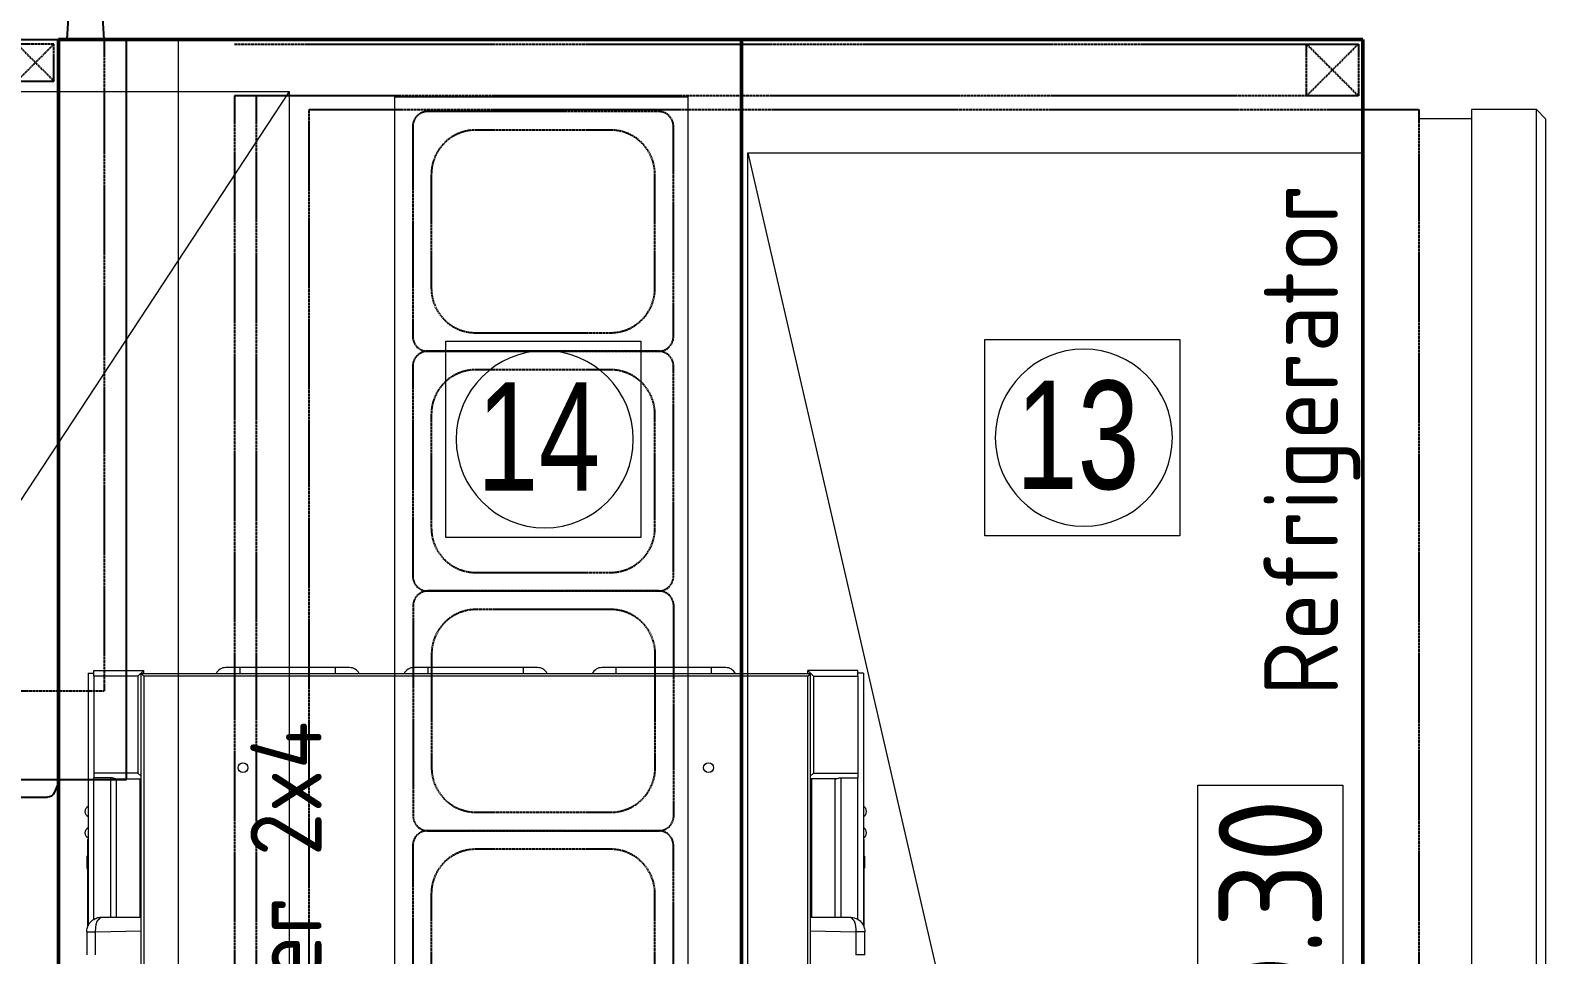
# Model space of a CAD drawing. Header units: inches. Extents: x 15 to 18199, y 5 to 12862.
# Drawn here: x 3190 to 4214, y 7274 to 7898 of the extents above; entities that cross this region are included whole.
import ezdxf
from ezdxf.enums import TextEntityAlignment as Align

# ---------------------------------------------------------------- set-up
doc = ezdxf.new("R2010")
doc.units = ezdxf.units.IN
doc.header["$MEASUREMENT"] = 0
doc.linetypes.add('DASHED', pattern=[19.05, 12.7, -6.35])
doc.linetypes.add('GESTRICHELT', pattern=[0.75, 0.5, -0.25])
for name, color, linetype, lineweight in [('200', 7, 'Continuous', 13), ('230', 250, 'GESTRICHELT', 25), ('260G', 250, 'Continuous', 13), ('410P', 4, 'Continuous', 13), ('410PA', 4, 'Continuous', 13), ('500', 4, 'Continuous', 13), ('arrow', 75, 'Continuous', 13), ('hatch', 252, 'Continuous', 5), ('Hidden Edges(ISO)', 7, 'DASHED', 18), ('Visible Edges(ISO)', 7, 'Continuous', 50)]:
    doc.layers.add(name, color=color, linetype=linetype, lineweight=lineweight)
doc.layers.add('210', color=250, linetype='Continuous')
doc.layers.add('410E', color=240, linetype='Continuous')
doc.styles.add('A', font='swisscl.ttf')
doc.styles.add('ISO8', font='isocp.shx')

# ---------------------------------------------------------------- blocks, each defined once
blk = doc.blocks.new('A$C5B071875')
at = {"layer": '230', "flags": 128}
blk.add_lwpolyline([(0, 152), (0, 10, 0.414214), (10, 0), (166, 0, 0.414214), (176, 10), (176, 152, 0.414214), (166, 162), (10, 162, 0.414214)], format="xyb", close=True, dxfattribs=at)
at = {"layer": '230'}
blk.add_lwpolyline([(12.5, 42.5, 0.414214), (42.5, 12.5), (133.5, 12.5, 0.414214), (163.5, 42.5), (163.5, 119.5, 0.414214), (133.5, 149.5), (42.5, 149.5, 0.414214), (12.5, 119.5)], format="xyb", close=True, dxfattribs=at)
blk = doc.blocks.new('POS-G-A')
at = {"layer": '410P'}
blk.add_lwpolyline([(-105, -49), (-105, 49), (105, 49), (105, -49)], close=True, dxfattribs=at)
at = {"layer": '410P', "color": 3, "style": 'ISO8'}
blk.add_attdef('POS', text='', height=70, dxfattribs=at).set_placement((0, 0), align=Align.MIDDLE_CENTER)
at = {"layer": '410PA', "color": 4, "style": 'ISO8'}
blk.add_attdef('ARTIKELNUMMER', text='', height=50, dxfattribs=at).set_placement((0, -119), align=Align.CENTER)
blk = doc.blocks.new('A$C511B0C34')
at = {"layer": '230'}
blk.add_lwpolyline([(0, 700), (749.3, 700), (749.3, 0), (0, 0)], close=True, dxfattribs=at)
at = {"layer": '260G'}
for p, q in [((784.9, 700), (784.9, 0)), ((828.6, 700), (784.9, 700)), ((828.6, 0), (828.6, 700)), ((834.8, 693.8), (828.6, 700)), ((784.9, 693.8), (749.3, 693.8)), ((834.8, 693.8), (834.8, 6.2)), ((784.9, 6.2), (749.3, 6.2)), ((828.6, 0), (834.8, 6.2)), ((784.9, 0), (828.6, 0))]:
    blk.add_line(p, q, dxfattribs=at)
at = {"layer": '410P', "rotation": 90.00400000040563}
blk.add_blockref('POS-G-A', (649, 138.4), dxfattribs=at).add_auto_attribs({'POS': '20.30'})
at = {"layer": '200', "color": 4, "insert": (644.6, 476.7), "char_height": 50, "width": 373, "attachment_point": 2, "rotation": 90, "style": 'ISO8'}
blk.add_mtext('Refrigerator', dxfattribs=at)
blk = doc.blocks.new('A$C0A0C1ECE')
at = {"layer": '260G'}
for p, q in [((2.1, 841.4), (2.1, 670.8)), ((2.1, 841.4), (6, 841.4)), ((6, 843.3), (39.7, 843.3)), ((6, 839.4), (6, 843.3)), ((35.8, 839.4), (6, 839.4)), ((6, 839.4), (6, 774)), ((39.7, 843.3), (35.8, 839.4)), ((35.8, 839.4), (35.8, 774)), ((38, 2.3), (38, 841.2)), ((39.7, 839.5), (38, 841.2)), ((38, 841.2), (489.8, 841.2)), ((39.7, 841.2), (39.7, 843.3)), ((39.7, 841.2), (88.6, 841.2)), ((39.7, 839.5), (39.7, 4)), ((488.1, 839.5), (39.7, 839.5)), ((104.6, 845.2), (95.1, 845.2)), ((104.6, 845.2), (104.6, 841.2)), ((169.2, 845.2), (104.6, 845.2)), ((169.2, 841.2), (169.2, 845.2)), ((178.7, 845.2), (169.2, 845.2)), ((185.3, 841.2), (215.6, 841.2)), ((231.6, 845.2), (222.1, 845.2)), ((231.6, 845.2), (231.6, 841.2)), ((296.2, 845.2), (231.6, 845.2)), ((296.2, 841.2), (296.2, 845.2)), ((305.7, 845.2), (296.2, 845.2)), ((312.3, 841.2), (342.6, 841.2)), ((358.6, 845.2), (349.1, 845.2)), ((358.6, 845.2), (358.6, 841.2)), ((423.2, 845.2), (358.6, 845.2)), ((423.2, 841.2), (423.2, 845.2)), ((432.7, 845.2), (423.2, 845.2)), ((439.3, 841.2), (488.1, 841.2)), ((488.1, 841.2), (488.1, 843.3)), ((488.1, 843.3), (492, 839.4)), ((521.8, 843.3), (488.1, 843.3)), ((489.8, 841.2), (488.1, 839.5)), ((488.1, 4), (488.1, 839.5)), ((489.8, 841.2), (489.8, 2.3)), ((492, 839.4), (492, 774)), ((492, 839.4), (521.8, 839.4)), ((521.8, 839.4), (521.8, 843.3)), ((525.7, 841.4), (521.8, 841.4)), ((521.8, 839.4), (521.8, 774)), ((525.7, 841.4), (525.7, 670.9)), ((35.8, 774), (6, 774)), ((6, 774), (6, 770.7)), ((6, 675.2), (6, 770.7)), ((17.3, 770.7), (6, 770.7)), ((17.3, 770.7), (17.3, 676.5)), ((20.7, 770.1), (38, 770.1)), ((21.2, 676.5), (21.2, 770.1)), ((38, 771.8), (35.8, 774)), ((37.2, 676.5), (37.2, 770.1)), ((489.8, 771.8), (492, 774)), ((507.1, 770.1), (489.8, 770.1)), ((490.6, 770.1), (490.6, 676.5)), ((492, 774), (521.8, 774)), ((506.6, 676.5), (506.6, 770.1)), ((510.5, 770.7), (510.5, 676.5)), ((510.5, 770.7), (521.8, 770.7)), ((521.8, 774), (521.8, 770.7)), ((521.8, 675.2), (521.8, 770.7)), ((1.8, 729.1), (2.1, 729.1)), ((1.8, 729.1), (1.8, 722.7)), ((526, 729.1), (525.7, 729.1)), ((526, 729.1), (526, 722.7)), ((1.5, 709.6), (1.5, 717.8)), ((1.8, 722.7), (2.1, 722.7)), ((1.8, 722.7), (1.8, 670)), ((1.8, 720.5), (1.8, 720.4)), ((1.8, 720.5), (1.8, 720.5)), ((1.8, 720.4), (1.8, 720.4)), ((1.8, 720.4), (1.8, 714)), ((526, 722.7), (525.7, 722.7)), ((526, 722.7), (526, 670.1)), ((526, 720.5), (526, 720.4)), ((526, 720.5), (526, 720.5)), ((526, 720.4), (526, 720.4)), ((526, 720.4), (526, 714)), ((526.3, 717.8), (526.3, 709.6)), ((1.8, 714), (1.8, 714)), ((1.8, 714), (1.8, 713)), ((1.8, 713), (1.8, 713)), ((1.8, 713), (1.8, 707)), ((1.8, 707), (1.8, 707)), ((1.8, 707), (1.8, 706.9)), ((1.8, 706.9), (1.8, 706.9)), ((526, 714), (526, 714)), ((526, 714), (526, 713)), ((526, 713), (526, 713)), ((526, 713), (526, 707)), ((526, 707), (526, 707)), ((526, 707), (526, 706.9)), ((526, 706.9), (526, 706.9)), ((1.2, 666.7), (1.2, 651.2)), ((7.2, 666.7), (38, 667.3)), ((7.2, 666.7), (7.2, 666.7)), ((7.2, 651.2), (7.2, 666.7)), ((489.8, 667.3), (520.6, 666.7)), ((520.6, 666.7), (520.6, 651.2)), ((526.6, 651.2), (526.6, 666.7)), ((520.6, 651.2), (520.6, 651.2))]:
    blk.add_line(p, q, dxfattribs=at)
for centre in [(106.7, 777.6), (421.1, 777.6)]:
    blk.add_circle(centre, 3.33, dxfattribs=at)
for centre, radius, start, end in [((95.1, 838), 7.26, 90, 153.8604), ((178.7, 838), 7.26, 26.1396, 90), ((222.1, 838), 7.26, 90, 153.8604), ((305.7, 838), 7.26, 26.1396, 90), ((349.1, 838), 7.26, 90, 153.8604), ((432.7, 838), 7.26, 26.1396, 90), ((3.7, 748), 3.69, 115.2308, 244.7692), ((524.1, 748), 3.69, 295.2308, 64.7692), ((3.7, 733.6), 3.69, 115.2308, 244.7692), ((524.1, 733.6), 3.69, 295.2308, 64.7692), ((2.4, 717.8), 0.889, 134.4153, 180), ((525.4, 717.8), 0.889, 0, 45.5847), ((2.4, 709.6), 0.889, 180, 225.5847), ((525.4, 709.6), 0.889, 314.4153, 0)]:
    blk.add_arc(centre, radius, start, end, dxfattribs=at)
for points, knots in [([(20.7, 770.1), (20.7, 770.1), (20.7, 770.1), (20.5, 770.1), (20.3, 770.2), (19.8, 770.3), (19.5, 770.4), (19, 770.5), (18.6, 770.6), (18, 770.7), (17.6, 770.7), (17.3, 770.7)], [1.0183876, 1.0183876, 1.0183876, 1.0183876, 1.0206278, 1.0206278, 1.0597471, 1.0597471, 1.0988664, 1.0988664, 1.1378036, 1.1378036, 1.1767407, 1.1767407, 1.1767407, 1.1767407]), ([(507.1, 770.1), (507.1, 770.1), (507.1, 770.1), (507.3, 770.1), (507.5, 770.2), (508, 770.3), (508.3, 770.4), (508.8, 770.5), (509.2, 770.6), (509.8, 770.7), (510.2, 770.7), (510.5, 770.7)], [1.0183876, 1.0183876, 1.0183876, 1.0183876, 1.0206278, 1.0206278, 1.0597471, 1.0597471, 1.0988664, 1.0988664, 1.1378036, 1.1378036, 1.1767407, 1.1767407, 1.1767407, 1.1767407]), ([(1.2, 666.7), (1.2, 666.7), (1.2, 666.8), (1.2, 666.8), (1.2, 666.9), (1.2, 667.1), (1.2, 667.2), (1.3, 667.9), (1.3, 668.4), (1.7, 669.9), (2.1, 670.9), (3.2, 672.7), (3.9, 673.5), (5.4, 674.9), (6.4, 675.4), (8.3, 676.2), (9.3, 676.4), (10.5, 676.5), (10.6, 676.5), (10.7, 676.5)], [0, 0, 0, 0, 0.0019505, 0.0019505, 0.0081923, 0.0081923, 0.0269223, 0.0269223, 0.083239, 0.083239, 0.2111073, 0.2111073, 0.3352165, 0.3352165, 0.4596007, 0.4596007, 0.5836228, 0.5836228, 0.595886, 0.595886, 0.595886, 0.595886]), ([(517.1, 676.5), (518.1, 676.5), (519.1, 676.3), (521.1, 675.7), (522, 675.1), (523.6, 673.9), (524.4, 673.1), (525.5, 671.4), (526, 670.4), (526.4, 668.9), (526.5, 668.3), (526.6, 667.6), (526.6, 667.3), (526.6, 667), (526.6, 667), (526.6, 666.9), (526.6, 666.9), (526.6, 666.9), (526.6, 666.9), (526.6, 666.8), (526.6, 666.8), (526.6, 666.8), (526.6, 666.8), (526.6, 666.8), (526.6, 666.8), (526.6, 666.8), (526.6, 666.8), (526.6, 666.8), (526.6, 666.8), (526.6, 666.8), (526.6, 666.8), (526.6, 666.8), (526.6, 666.8), (526.6, 666.8), (526.6, 666.8), (526.6, 666.7), (526.6, 666.7), (526.6, 666.7), (526.6, 666.7), (526.6, 666.7), (526.6, 666.7), (526.6, 666.7), (526.6, 666.7), (526.6, 666.7), (526.6, 666.7), (526.6, 666.7)], [0, 0, 0, 0, 0.1231541, 0.1231541, 0.2467397, 0.2467397, 0.370686, 0.370686, 0.4952004, 0.4952004, 0.5566238, 0.5566238, 0.5880495, 0.5880495, 0.5909934, 0.5909934, 0.5932013, 0.5932013, 0.5948572, 0.5948572, 0.5963771, 0.5963771, 0.5971371, 0.5971371, 0.597897, 0.597897, 0.598277, 0.598277, 0.598467, 0.598467, 0.5986569, 0.5986569, 0.5987519, 0.5987519, 0.5988469, 0.5988469, 0.5988944, 0.5988944, 0.5989182, 0.5989182, 0.5989419, 0.5989419, 0.5989657, 0.5989657, 0.5989741, 0.5989741, 0.5989741, 0.5989741]), ([(1.2, 666.7), (1.2, 666.7), (1.2, 666.7), (1.2, 666.7), (1.2, 666.7), (1.2, 666.7), (1.2, 666.7), (1.2, 666.7), (1.2, 666.7), (1.2, 666.7), (1.2, 666.7), (1.2, 666.7), (1.2, 666.7), (1.2, 666.7), (1.2, 666.7), (1.2, 666.7), (1.2, 666.7), (1.2, 666.7), (1.2, 666.7), (1.2, 666.7), (1.2, 666.7), (1.2, 666.7), (1.2, 666.7), (1.2, 666.7), (1.2, 666.7), (1.2, 666.7), (1.2, 666.7), (1.2, 666.7), (1.2, 666.7), (1.2, 666.7), (1.2, 666.7), (1.2, 666.7), (1.2, 666.7), (1.2, 666.7), (1.2, 666.7), (1.2, 666.7), (1.2, 666.7), (1.2, 666.7), (1.2, 666.7), (1.2, 666.7), (1.2, 666.7), (1.2, 666.7), (1.2, 666.7), (1.2, 666.7), (1.2, 666.7), (1.2, 666.7), (1.2, 666.7), (1.2, 666.7), (1.2, 666.7), (1.2, 666.7), (1.2, 666.7), (1.2, 666.7), (1.2, 666.7), (1.2, 666.7), (1.2, 666.7), (1.2, 666.7), (1.2, 666.7), (1.2, 666.7), (1.2, 666.7), (1.2, 666.7), (1.2, 666.7), (1.3, 666.7), (1.3, 666.7), (1.3, 666.7), (1.4, 666.7), (1.5, 666.7), (1.5, 666.7), (1.6, 666.7), (1.7, 666.7), (1.8, 666.7), (1.9, 666.7), (2, 666.7), (2.2, 666.7), (2.4, 666.7), (2.7, 666.7), (3.1, 666.7), (3.5, 666.7), (3.9, 666.7), (4.3, 666.7), (4.8, 666.7), (5.3, 666.7), (5.7, 666.7), (6.2, 666.7), (6.7, 666.7), (7.2, 666.7)], [0.6010583, 0.6010583, 0.6010583, 0.6010583, 0.6015599, 0.6015599, 0.6015599, 0.6054601, 0.6054601, 0.6054601, 0.6093743, 0.6093743, 0.6093743, 0.6171652, 0.6171652, 0.6171652, 0.6249591, 0.6249591, 0.6249591, 0.6327562, 0.6327562, 0.6327562, 0.6405564, 0.6405564, 0.6405564, 0.6561653, 0.6561653, 0.6561653, 0.6874107, 0.6874107, 0.6874107, 0.7343218, 0.7343218, 0.7343218, 0.7499633, 0.7499633, 0.7499633, 0.7656042, 0.7656042, 0.7656042, 0.7734238, 0.7734238, 0.7734238, 0.7812426, 0.7812426, 0.7812426, 0.7890603, 0.7890603, 0.7890603, 0.7929694, 0.7929694, 0.7929694, 0.7968844, 0.7968844, 0.7968844, 0.8007809, 0.8007809, 0.8007809, 0.8046792, 0.8046792, 0.8046792, 0.8124971, 0.8124971, 0.8124971, 0.8281288, 0.8281288, 0.8281288, 0.8437583, 0.8437583, 0.8437583, 0.8593859, 0.8593859, 0.8593859, 0.8750119, 0.8750119, 0.8750119, 0.9062604, 0.9062604, 0.9062604, 0.9375063, 0.9375063, 0.9375063, 0.968752, 0.968752, 0.968752, 1, 1, 1, 1]), ([(526.6, 666.7), (526.6, 666.7), (526.6, 666.7), (526.6, 666.7), (526.6, 666.7), (526.6, 666.7), (526.6, 666.7), (526.6, 666.7), (526.6, 666.7), (526.6, 666.7), (526.6, 666.7), (526.5, 666.7), (526.3, 666.7), (526, 666.7), (525.5, 666.7), (524.7, 666.7), (523.5, 666.7), (522.1, 666.7), (521.1, 666.7), (520.6, 666.7)], [0.7596795, 0.7596795, 0.7596795, 0.7596795, 0.765625, 0.7734375, 0.78125, 0.7890625, 0.7929688, 0.796875, 0.8007812, 0.8046875, 0.8125, 0.828125, 0.84375, 0.859375, 0.875, 0.90625, 0.9375, 0.96875, 1, 1, 1, 1]), ([(526.6, 666.7), (526.6, 666.7), (526.6, 666.7), (526.6, 666.7), (526.6, 666.7), (526.6, 666.7), (526.6, 666.7)], [0.60105627, 0.60105627, 0.60105627, 0.60105627, 0.6015625, 0.60546875, 0.609375, 0.61234713, 0.61234713, 0.61234713, 0.61234713]), ([(526.6, 666.7), (526.6, 666.7), (526.6, 666.7), (526.6, 666.7), (526.6, 666.7)], [0.620160254, 0.620160254, 0.620160254, 0.620160254, 0.625, 0.627981402, 0.627981402, 0.627981402, 0.627981402]), ([(526.6, 651.2), (526.6, 651.2), (526.6, 651.2), (526.6, 651.2), (526.6, 651.2), (526.6, 651.2), (526.6, 651.2), (526.6, 651.2), (526.6, 651.2), (526.6, 651.2), (526.6, 651.2), (526.6, 651.2), (526.6, 651.2), (526.6, 651.2), (526.6, 651.2), (526.6, 651.2), (526.6, 651.2), (526.6, 651.2), (526.6, 651.2), (526.6, 651.2), (526.6, 651.2), (526.6, 651.2), (526.6, 651.2), (526.6, 651.2), (526.6, 651.2), (526.6, 651.2), (526.6, 651.2), (526.6, 651.2), (526.6, 651.2), (526.6, 651.2), (526.6, 651.2), (526.6, 651.2), (526.6, 651.2), (526.6, 651.2), (526.6, 651.2), (526.6, 651.2), (526.6, 651.2), (526.6, 651.2), (526.6, 651.2), (526.6, 651.2), (526.6, 651.2), (526.6, 651.2), (526.6, 651.2), (526.6, 651.2), (526.6, 651.2), (526.6, 651.2), (526.6, 651.2), (526.6, 651.2), (526.6, 651.2), (526.6, 651.2), (526.6, 651.2), (526.6, 651.2), (526.6, 651.2), (526.6, 651.2), (526.6, 651.2), (526.6, 651.2), (526.6, 651.2), (526.6, 651.2), (526.6, 651.2), (526.6, 651.2), (526.6, 651.2), (526.5, 651.2), (526.5, 651.2), (526.5, 651.2), (526.4, 651.2), (526.3, 651.2), (526.3, 651.2), (526.2, 651.2), (526.1, 651.2), (526, 651.2), (525.9, 651.2), (525.8, 651.2), (525.6, 651.2), (525.4, 651.2), (525.1, 651.2), (524.7, 651.2), (524.3, 651.2), (523.9, 651.2), (523.5, 651.2), (523, 651.2), (522.5, 651.2), (522.1, 651.2), (521.6, 651.2), (521.1, 651.2), (520.6, 651.2)], [0.6010583, 0.6010583, 0.6010583, 0.6010583, 0.6015599, 0.6015599, 0.6015599, 0.6054601, 0.6054601, 0.6054601, 0.6093743, 0.6093743, 0.6093743, 0.6171652, 0.6171652, 0.6171652, 0.6249591, 0.6249591, 0.6249591, 0.6327562, 0.6327562, 0.6327562, 0.6405564, 0.6405564, 0.6405564, 0.6561653, 0.6561653, 0.6561653, 0.6874107, 0.6874107, 0.6874107, 0.7343218, 0.7343218, 0.7343218, 0.7499633, 0.7499633, 0.7499633, 0.7656042, 0.7656042, 0.7656042, 0.7734238, 0.7734238, 0.7734238, 0.7812426, 0.7812426, 0.7812426, 0.7890603, 0.7890603, 0.7890603, 0.7929694, 0.7929694, 0.7929694, 0.7968844, 0.7968844, 0.7968844, 0.8007809, 0.8007809, 0.8007809, 0.8046792, 0.8046792, 0.8046792, 0.8124971, 0.8124971, 0.8124971, 0.8281288, 0.8281288, 0.8281288, 0.8437583, 0.8437583, 0.8437583, 0.8593859, 0.8593859, 0.8593859, 0.8750119, 0.8750119, 0.8750119, 0.9062604, 0.9062604, 0.9062604, 0.9375063, 0.9375063, 0.9375063, 0.968752, 0.968752, 0.968752, 1, 1, 1, 1])]:
    blk.add_open_spline(points, degree=3, knots=knots, dxfattribs=at)
for points, weights, knots in [([(7.2, 666.7), (7.2, 670.3), (7.8, 673.4), (8.6, 674.4), (8.7, 674.5), (9.3, 675.1), (10, 675.8), (10.6, 676.4), (10.6, 676.5), (10.7, 676.5), (10.7, 676.5), (10.7, 676.5)], [1, 0.865934035224, 0.858877931815, 0.992943896591, 1, 1, 1, 1, 0.966666666667, 0.89708542879, 0.8355510862, 0.804410460987], [0, 0, 0, 0, 0.19, 0.2, 0.2, 0.21, 0.392, 0.4, 0.4, 0.41, 0.421973, 0.421973, 0.421973, 0.421973]), ([(517.1, 676.5), (517.1, 676.5), (517.1, 676.5), (517.2, 676.4), (517.2, 676.4), (517.8, 675.8), (518.5, 675.1), (519.1, 674.5), (519.2, 674.4), (520, 673.4), (520.6, 670.3), (520.6, 666.7)], [0.804410460987, 0.840752884701, 0.903019661373, 0.973333333333, 1, 1, 1, 1, 0.992943896591, 0.858877931815, 0.865934035224, 1], [0.578027, 0.578027, 0.578027, 0.578027, 0.592, 0.6, 0.6, 0.61, 0.792, 0.8, 0.8, 0.81, 1, 1, 1, 1])]:
    blk.add_rational_spline(points, weights, degree=3, knots=knots, dxfattribs=at)
for points in [[(10.7, 676.5), (19.8, 676.5), (28.9, 676.5), (38, 676.5)], [(489.8, 676.5), (498.9, 676.5), (508, 676.5), (517.1, 676.5)], [(526.6, 666.7), (526.6, 666.7), (526.6, 667.1), (526.6, 666.7)], [(526.6, 666.7), (526.6, 666.7), (526.6, 666.7), (526.6, 666.7)], [(526.6, 666.7), (526.6, 666.7), (526.6, 666.7), (526.6, 666.7)], [(526.6, 666.7), (526.6, 666.7), (526.6, 666.7), (526.6, 666.7)]]:
    blk.add_open_spline(points, degree=3, dxfattribs=at)
at = {"insert": (111.8, 336.2), "char_height": 48, "width": 492.48, "attachment_point": 1, "rotation": 90, "style": 'ISO8'}
blk.add_mtext('{\\C4;Food Warmer 2x4}', dxfattribs=at)
blk = doc.blocks.new('A$C0C875519')
at = {"layer": '200'}
for p, q in [((465.6, 2623.8), (880.8, 2623.8)), ((880.8, 2623.8), (880.8, 823.9))]:
    blk.add_line(p, q, dxfattribs=at)
at = {"layer": '230'}
for p, q in [((118.8, 2697.3), (842.8, 2697.3)), ((842.8, 2697.3), (877.8, 2662.3)), ((842.8, 2662.3), (877.8, 2697.3)), ((118.8, 2662.3), (118.8, 38.3)), ((842.8, 2662.3), (118.8, 2662.3)), ((133.8, 38.3), (133.8, 2662.3))]:
    blk.add_line(p, q, dxfattribs=at)
blk.add_lwpolyline([(877.8, 2697.3), (877.8, 2662.3), (842.8, 2662.3), (842.8, 2697.3)], close=True, dxfattribs=at)
at = {"layer": 'hatch', "color": 7, "linetype": 'Continuous'}
blk.add_lwpolyline([(465.6, 823.9), (465.6, 2623.8), (880.8, 823.9), (465.6, 823.9)], dxfattribs=at)
at = {"layer": 'Hidden Edges(ISO)', "color": 7, "linetype": 'Continuous'}
for p, q in [((227.2, 2661.7), (425.3, 2661.7)), ((227.2, 1626.1), (227.2, 2661.7)), ((425.3, 1626.1), (425.3, 2661.7))]:
    blk.add_line(p, q, dxfattribs=at)
at = {"layer": 'Visible Edges(ISO)', "color": 7, "linetype": 'Continuous'}
for p, q in [((0, 2700.3), (0, 391.8)), ((880.8, 2700.3), (0, 2700.3)), ((461.2, 2700.3), (461.2, 1328.8)), ((880.8, 2700.3), (880.8, 751.1))]:
    blk.add_line(p, q, dxfattribs=at)
blk.add_blockref('A$C511B0C34', (169.4, 1953))
at = {"layer": '200', "extrusion": (0, 0, -1), "xscale": -1, "zscale": -1, "rotation": 359.9999999999998}
for p in [(-239.3, 2489.7), (-239.3, 2327.7), (-239.5, 2165.7), (-239.3, 2003.7)]:
    blk.add_blockref('A$C5B071875', p, dxfattribs=at)
at = {"layer": '500'}
blk.add_blockref('A$C0A0C1ECE', (17.9, 1430.7), dxfattribs=at)
blk = doc.blocks.new('230V')
at = {"layer": '410E'}
blk.add_lwpolyline([(8.1, -48.6), (0, -48.6), (0, 48.6), (8.1, 48.6)], close=True, dxfattribs=at)
blk.add_lwpolyline([(54.675, 38.475), (54.675, 46.575, 1), (54.675, -46.575), (54.675, -38.475, -1)], format="xyb", close=True, dxfattribs=at)
blk.add_lwpolyline([(0, 4.05), (-81, 4.05), (-81, -4.05), (0, -4.05)], dxfattribs=at)
blk = doc.blocks.new('POS_G')
at = {"layer": '410P'}
blk.add_lwpolyline([(-106.1, -49.5), (-106.1, 49.5), (106.1, 49.5), (106.1, -49.5)], close=True, dxfattribs=at)
at = {"layer": '410P', "color": 3, "style": 'ISO8'}
blk.add_attdef('POS', text='', height=70.7, dxfattribs=at).set_placement((0, 0), align=Align.MIDDLE)
blk = doc.blocks.new('200391')
at = {"layer": '210'}
for p, q in [((-56, 32), (-56, 0)), ((35, 37), (-51, 37)), ((33, 40), (-49, 40)), ((40, 32), (40, 0)), ((-59, 30), (-59, 0)), ((43, 30), (43, 0)), ((-132, 0), (-127, 20)), ((-127, 20), (-115, 20)), ((-110, 0), (-115, 20)), ((94.3, 12), (157.7, 12)), ((-211, 0), (-211, -500)), ((-211, 0), (211, 0)), ((-56, 6), (40, 6)), ((86, 0), (89.7, 8.9)), ((166, 0), (162.3, 8.9)), ((211, 0), (211, -500)), ((-211, -500), (211, -500)), ((171, -500), (173.4, -537.7)), ((196, -500), (193.6, -537.7)), ((191.2, -540), (175.8, -540))]:
    blk.add_line(p, q, dxfattribs=at)
at = {"layer": '210', "linetype": 'GESTRICHELT'}
for p, q in [((-196, -500), (-196, -60)), ((-196, -60), (196, -60)), ((196, -500), (196, -60))]:
    blk.add_line(p, q, dxfattribs=at)
at = {"layer": '210'}
for centre, radius, start, end in [((-49, 30), 10, 90, 180), ((-51, 32), 5, 90, 180), ((33, 30), 10, 0, 90), ((35, 32), 5, 0, 90), ((94.3, 7), 5, 90, 157.3801), ((157.7, 7), 5, 22.6199, 90), ((175.8, -537.5), 2.5, 183.5763, 270), ((191.2, -537.5), 2.5, 270, 356.4237)]:
    blk.add_arc(centre, radius, start, end, dxfattribs=at)
at = {"style": 'ISO8', "flags": 1}
blk.add_attdef('ARTIKELNUMMER', text='', height=50, dxfattribs=at).set_placement((0, -475), align=Align.CENTER)
blk = doc.blocks.new('A$C28350E34')
at = {"layer": '210', "xscale": -1, "rotation": 180}
blk.add_blockref('200391', (211, 40), dxfattribs=at)
at = {"layer": '410P'}
ref = blk.add_blockref('POS-G-A', (216.9, 362.4), dxfattribs=dict(at, xscale=-1, rotation=180))
ref.add_attrib('POS', '10.40', dxfattribs={"color": 3, "height": 70, "style": 'ISO8'}).set_placement((216.9, 365.3), align=Align.MIDDLE_CENTER)
at = {"layer": '210', "color": 4, "style": 'ISO8'}
blk.add_text('Microwave', height=50, dxfattribs=at).set_placement((55, 451.3))
blk = doc.blocks.new('A$C427424E3')
at = {"layer": '200'}
for p, q in [((690, 1050), (0, 0)), ((690, 0), (0, 1050))]:
    blk.add_line(p, q, dxfattribs=at)
blk.add_lwpolyline([(0, 0), (0, 1050), (690, 1050), (690, 0)], close=True, dxfattribs=at)
at = {"layer": '410P', "linetype": 'GESTRICHELT', "rotation": 90}
blk.add_blockref('POS_G', (224, 351.1), dxfattribs=at).add_auto_attribs({'POS': '10.70'})
at = {"layer": '200', "color": 4, "style": 'ISO8'}
for s, p in [('Chute', (343.1, 242.9)), ('1-tier', (421.3, 243.9))]:
    blk.add_text(s, height=50, rotation=90, dxfattribs=at).set_placement(p)
blk = doc.blocks.new('A$C1F464518')
at = {"layer": '200'}
blk.add_lwpolyline([(642.3, 0), (642.3, 922), (108.8, 922), (108.8, 0)], close=True, dxfattribs=at)
at = {"layer": '410P', "rotation": 90.00400000040588}
blk.add_blockref('POS-G-A', (49, 793.6), dxfattribs=at).add_auto_attribs({'POS': '20.31'})
at = {"insert": (22.5, 221.3), "char_height": 60, "width": 447.6, "attachment_point": 1, "rotation": 90, "style": 'ISO8'}
blk.add_mtext('{\\C4;Refrigerator}', dxfattribs=at)
blk = doc.blocks.new('A$C794C2BB3')
at = {"layer": '200'}
for points in [[(81, 0), (81, 1120), (931, 1120), (931, 0)], [(316, 0), (849.5, 0), (849.5, 1120), (316, 1120)]]:
    blk.add_lwpolyline(points, close=True, dxfattribs=at)
at = {"layer": '230'}
for p, q in [((319, 1117), (344, 1092)), ((344, 1117), (319, 1092)), ((822.1, 1117), (847.1, 1092)), ((847.1, 1117), (822.1, 1092)), ((319, 3), (344, 28)), ((344, 3), (319, 28)), ((822.1, 3), (847.1, 28)), ((847.1, 3), (822.1, 28))]:
    blk.add_line(p, q, dxfattribs=at)
for points in [[(319, 1092), (344, 1092), (344, 1117), (319, 1117)], [(822.1, 1092), (847.1, 1092), (847.1, 1117), (822.1, 1117)], [(319, 28), (344, 28), (344, 3), (319, 3)], [(822.1, 28), (847.1, 28), (847.1, 3), (822.1, 3)]]:
    blk.add_lwpolyline(points, close=True, dxfattribs=at)
at = {"layer": '410E', "xscale": -1, "rotation": 180}
for p in [(81, 608.6), (81, 511.4)]:
    blk.add_blockref('230V', p, dxfattribs=at)
at = {"layer": '410P', "linetype": 'GESTRICHELT', "rotation": 90}
blk.add_blockref('POS_G', (180.5, 191.7), dxfattribs=at).add_auto_attribs({'POS': '04.02'})
at = {"layer": '500'}
for name, p in [('A$C28350E34', (474, 580)), ('A$C1F464518', (207.2, 198)), ('A$C427424E3', (316, 35))]:
    blk.add_blockref(name, p, dxfattribs=at)
blk = doc.blocks.new('A$C19A1477A')
at = {"layer": '230'}
blk.add_blockref('A$C0C875519', (899.2, 600), dxfattribs=at)
at = {"layer": '500'}
blk.add_blockref('A$C794C2BB3', (49.1, 2180.3), dxfattribs=at)
blk = doc.blocks.new('WEE')
at = {"layer": 'arrow', "color": 1}
for p, q in [((31.4, -209.5), (31.4, -76.9)), ((31.4, -76.9), (163, -76.9)), ((163, -76.9), (163, -209.5)), ((163, -209.5), (31.4, -209.5))]:
    blk.add_line(p, q, dxfattribs=at)
blk.add_ellipse((98.2, -143.2), major_axis=(0, 59.8), ratio=1, start_param=-1.570506, end_param=4.712679, dxfattribs=at)

msp = doc.modelspace()

# ---------------------------------------------------------------- block references
at = {"lineweight": 50}
for p in [(3439.4, 7765), (3803.4, 7766.1)]:
    msp.add_blockref('WEE', p, dxfattribs=at)
at = {"layer": '230', "lineweight": 50}
msp.add_blockref('A$C19A1477A', (2310, 4591.6), dxfattribs=at)

# ---------------------------------------------------------------- texts
at = {"layer": 'arrow', "color": 1, "lineweight": 50, "style": 'A'}
for s, p in [('14', (3491.7, 7587.1)), ('13', (3855.7, 7588.2))]:
    msp.add_text(s, height=73.21, dxfattribs=at).set_placement(p)

doc.saveas('drawing.dxf')
